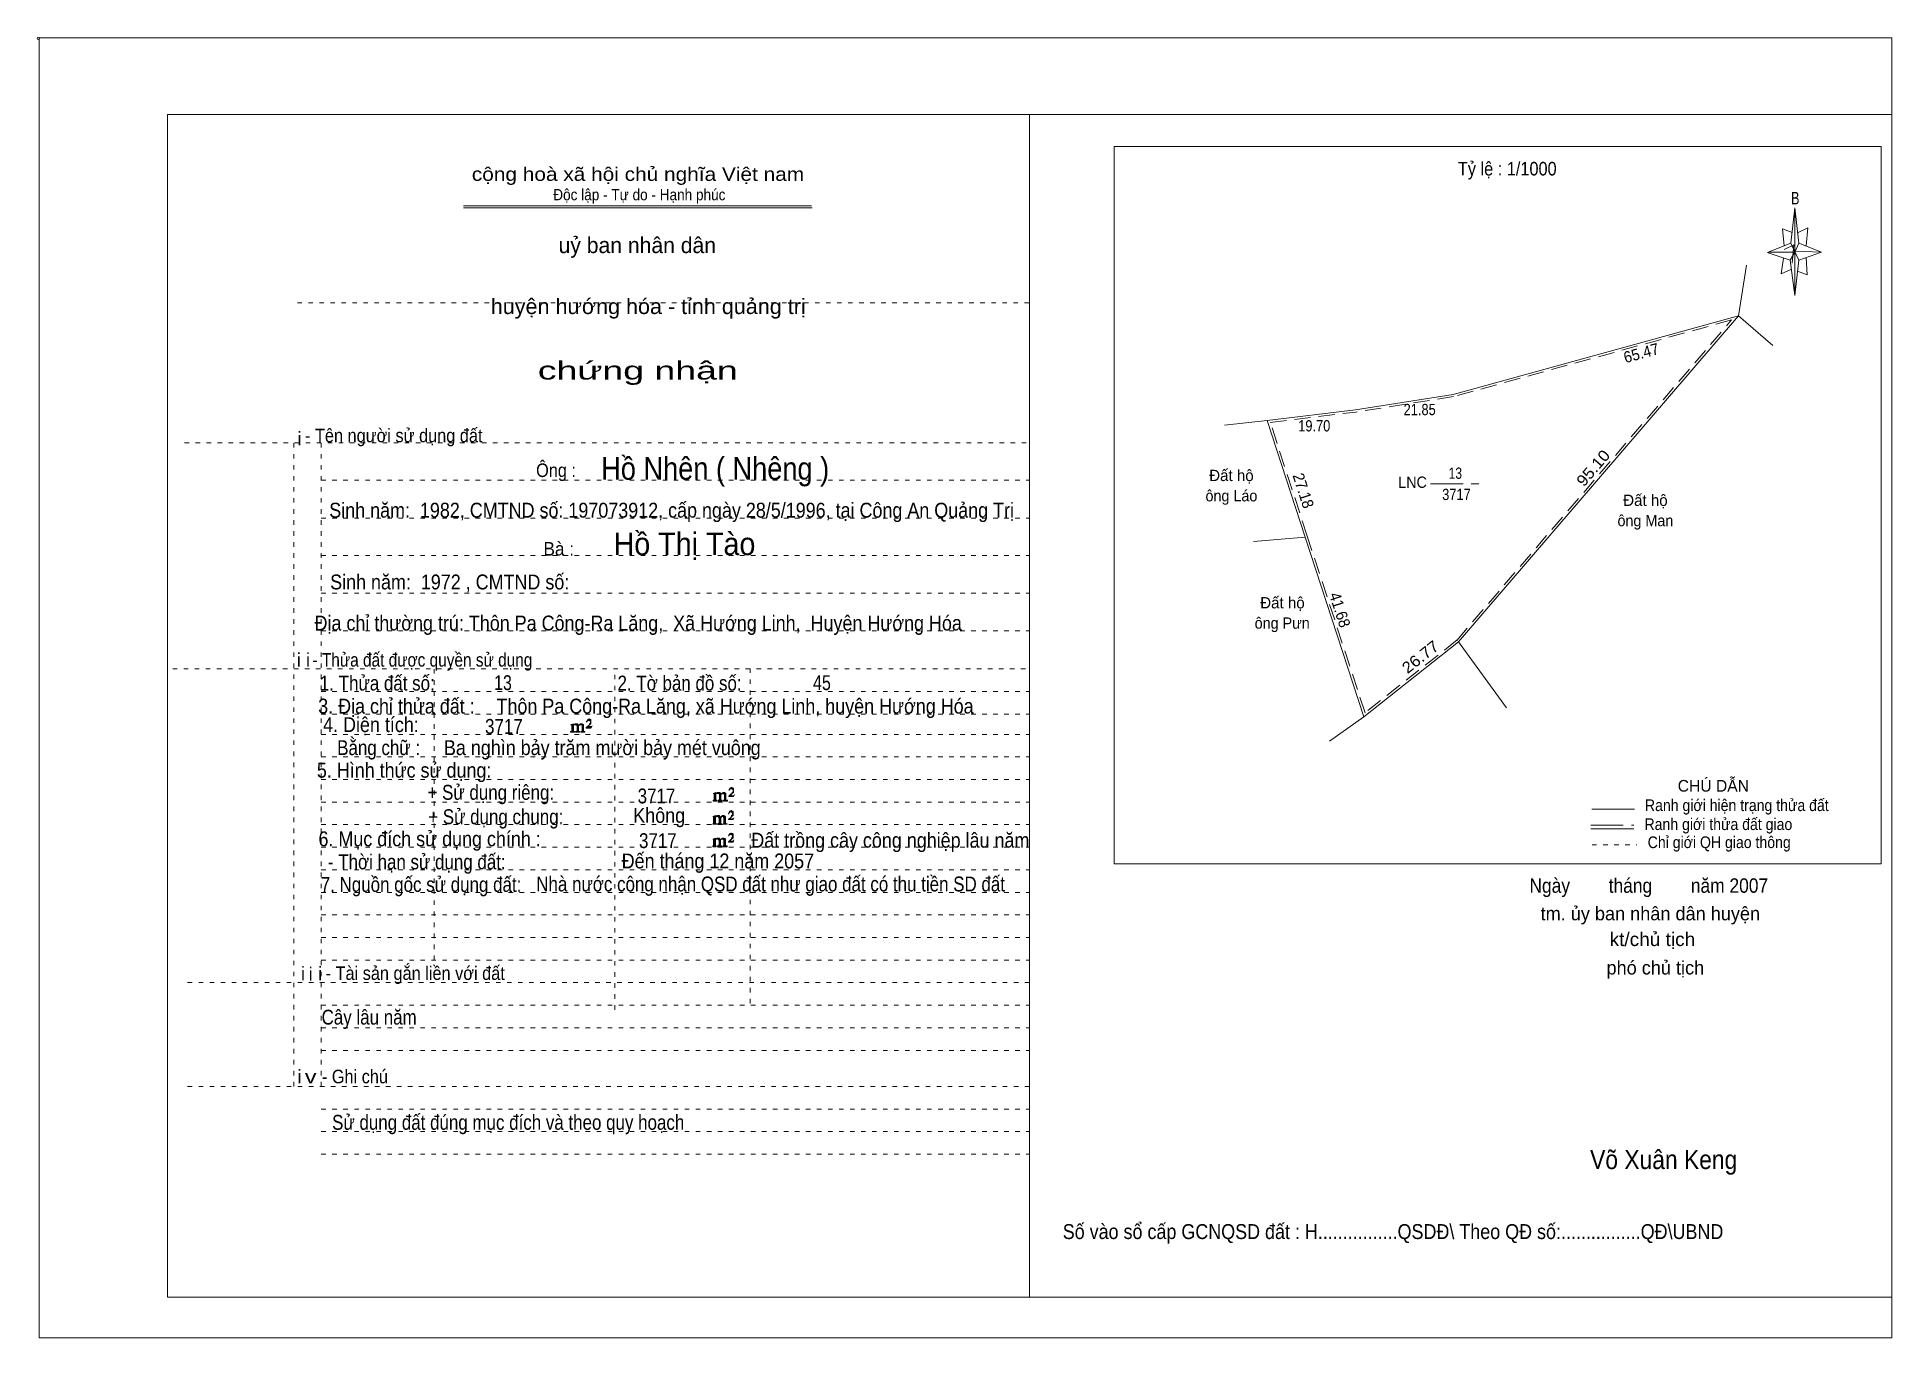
# Model space of a CAD drawing. Header units: centimetres. Extents: x -1.6 to 39.5, y -3.3 to 25.5.
import ezdxf
from ezdxf.enums import TextEntityAlignment as Align

# ---------------------------------------------------------------- set-up
doc = ezdxf.new("R2010")
doc.units = ezdxf.units.CM
doc.header["$LTSCALE"] = 0.12
for name, pattern in [('DOTTED', [1.5, 0.3, -1.2]), ('LONG_DASHED', [7.5, 6, -1.5]), ('MEDIUM_DASHED', [4.5, 3, -1.5])]:
    doc.linetypes.add(name, pattern=pattern)
for name, color, linetype, lineweight in [('1', 7, 'DOTTED', 13), ('10', 7, 'Continuous', 13), ('33', 7, 'LONG_DASHED', 13), ('4', 7, 'Continuous', 13), ('5', 7, 'Continuous', 13), ('50', 7, 'Continuous', 13)]:
    doc.layers.add(name, color=color, linetype=linetype, lineweight=lineweight)
doc.layers.add('30', color=7, linetype='Continuous')

msp = doc.modelspace()

# ---------------------------------------------------------------- hatches: boundary and pattern name
at = {"layer": '50'}
for points in [[(10.27, 10.13), (10.27, 10.12), (10.27, 10.11), (10.25, 10.11), (10.24, 10.11), (10.24, 10.1), (10.33, 10.1), (10.33, 10.11), (10.32, 10.11), (10.31, 10.11), (10.31, 10.12), (10.31, 10.13), (10.31, 10.24), (10.31, 10.25), (10.32, 10.26), (10.34, 10.26), (10.35, 10.26), (10.36, 10.26), (10.37, 10.25), (10.39, 10.22), (10.39, 10.13), (10.37, 10.12), (10.37, 10.11), (10.36, 10.11), (10.35, 10.11), (10.35, 10.1), (10.44, 10.1), (10.44, 10.11), (10.43, 10.11), (10.42, 10.11), (10.42, 10.12), (10.42, 10.13), (10.42, 10.24), (10.44, 10.26), (10.45, 10.26), (10.46, 10.26), (10.49, 10.26), (10.49, 10.25), (10.5, 10.24), (10.5, 10.22), (10.5, 10.13), (10.5, 10.12), (10.49, 10.11), (10.49, 10.11), (10.47, 10.11), (10.47, 10.1), (10.56, 10.1), (10.56, 10.11), (10.55, 10.11), (10.54, 10.11), (10.53, 10.12), (10.53, 10.13), (10.53, 10.2), (10.53, 10.25), (10.53, 10.26), (10.52, 10.27), (10.5, 10.28), (10.47, 10.28), (10.46, 10.28), (10.44, 10.27), (10.41, 10.25), (10.41, 10.26), (10.4, 10.28), (10.39, 10.28), (10.37, 10.28), (10.35, 10.28), (10.34, 10.28), (10.32, 10.26), (10.31, 10.26), (10.31, 10.25), (10.31, 10.25), (10.31, 10.26), (10.31, 10.28), (10.24, 10.26), (10.24, 10.26), (10.25, 10.26), (10.27, 10.25), (10.27, 10.24), (10.27, 10.23)], [(10.69, 10.19), (10.72, 10.24), (10.72, 10.24), (10.71, 10.22), (10.69, 10.22), (10.68, 10.22), (10.63, 10.22), (10.66, 10.26), (10.67, 10.27), (10.69, 10.28), (10.69, 10.3), (10.69, 10.32), (10.69, 10.34), (10.69, 10.35), (10.69, 10.37), (10.68, 10.38), (10.67, 10.38), (10.66, 10.39), (10.65, 10.39), (10.63, 10.38), (10.63, 10.38), (10.62, 10.37), (10.61, 10.35), (10.59, 10.33), (10.61, 10.33), (10.61, 10.35), (10.62, 10.35), (10.63, 10.36), (10.65, 10.36), (10.66, 10.36), (10.67, 10.35), (10.68, 10.35), (10.68, 10.32), (10.68, 10.3), (10.66, 10.28), (10.66, 10.26), (10.65, 10.25), (10.59, 10.2), (10.59, 10.19)], [(13.42, 8.61), (13.42, 8.6), (13.42, 8.59), (13.41, 8.59), (13.4, 8.59), (13.4, 8.57), (13.48, 8.57), (13.48, 8.59), (13.47, 8.59), (13.46, 8.59), (13.46, 8.6), (13.46, 8.61), (13.46, 8.72), (13.46, 8.73), (13.47, 8.74), (13.5, 8.74), (13.51, 8.74), (13.52, 8.74), (13.53, 8.73), (13.54, 8.69), (13.54, 8.61), (13.53, 8.6), (13.53, 8.59), (13.52, 8.59), (13.51, 8.59), (13.51, 8.57), (13.6, 8.57), (13.6, 8.59), (13.58, 8.59), (13.57, 8.59), (13.57, 8.6), (13.57, 8.61), (13.57, 8.72), (13.6, 8.74), (13.61, 8.74), (13.62, 8.74), (13.64, 8.74), (13.64, 8.73), (13.65, 8.72), (13.65, 8.69), (13.65, 8.61), (13.65, 8.6), (13.64, 8.59), (13.64, 8.59), (13.63, 8.59), (13.63, 8.57), (13.72, 8.57), (13.72, 8.59), (13.7, 8.59), (13.69, 8.59), (13.68, 8.6), (13.68, 8.61), (13.68, 8.68), (13.68, 8.73), (13.68, 8.74), (13.67, 8.75), (13.65, 8.76), (13.63, 8.76), (13.62, 8.76), (13.6, 8.75), (13.56, 8.73), (13.56, 8.74), (13.55, 8.76), (13.54, 8.76), (13.53, 8.76), (13.51, 8.76), (13.5, 8.76), (13.47, 8.74), (13.46, 8.74), (13.46, 8.73), (13.46, 8.73), (13.46, 8.74), (13.46, 8.76), (13.4, 8.74), (13.4, 8.74), (13.41, 8.74), (13.42, 8.73), (13.42, 8.72), (13.42, 8.71)], [(13.85, 8.67), (13.87, 8.72), (13.87, 8.72), (13.86, 8.69), (13.85, 8.69), (13.84, 8.69), (13.78, 8.69), (13.82, 8.74), (13.83, 8.75), (13.85, 8.76), (13.85, 8.78), (13.85, 8.79), (13.85, 8.82), (13.85, 8.83), (13.85, 8.85), (13.84, 8.86), (13.83, 8.86), (13.82, 8.87), (13.8, 8.87), (13.78, 8.86), (13.78, 8.86), (13.77, 8.85), (13.76, 8.83), (13.75, 8.81), (13.76, 8.81), (13.76, 8.83), (13.77, 8.83), (13.78, 8.84), (13.8, 8.84), (13.82, 8.84), (13.83, 8.83), (13.84, 8.83), (13.84, 8.79), (13.84, 8.78), (13.82, 8.76), (13.82, 8.74), (13.8, 8.73), (13.75, 8.68), (13.75, 8.67)], [(13.41, 8.09), (13.41, 8.08), (13.41, 8.07), (13.4, 8.07), (13.39, 8.07), (13.39, 8.06), (13.48, 8.06), (13.48, 8.07), (13.47, 8.07), (13.45, 8.07), (13.45, 8.08), (13.45, 8.09), (13.45, 8.2), (13.45, 8.21), (13.47, 8.23), (13.49, 8.23), (13.5, 8.23), (13.51, 8.23), (13.52, 8.21), (13.53, 8.18), (13.53, 8.09), (13.52, 8.08), (13.52, 8.07), (13.51, 8.07), (13.5, 8.07), (13.5, 8.06), (13.59, 8.06), (13.59, 8.07), (13.58, 8.07), (13.57, 8.07), (13.57, 8.08), (13.57, 8.09), (13.57, 8.2), (13.59, 8.23), (13.6, 8.23), (13.61, 8.23), (13.63, 8.23), (13.63, 8.21), (13.64, 8.2), (13.64, 8.18), (13.64, 8.09), (13.64, 8.08), (13.63, 8.07), (13.63, 8.07), (13.62, 8.07), (13.62, 8.06), (13.71, 8.06), (13.71, 8.07), (13.7, 8.07), (13.69, 8.07), (13.67, 8.08), (13.67, 8.09), (13.67, 8.17), (13.67, 8.21), (13.67, 8.23), (13.66, 8.24), (13.64, 8.25), (13.62, 8.25), (13.61, 8.25), (13.59, 8.24), (13.55, 8.21), (13.55, 8.23), (13.54, 8.25), (13.53, 8.25), (13.52, 8.25), (13.5, 8.25), (13.49, 8.25), (13.47, 8.23), (13.45, 8.23), (13.45, 8.21), (13.45, 8.21), (13.45, 8.23), (13.45, 8.25), (13.39, 8.23), (13.39, 8.23), (13.4, 8.23), (13.41, 8.21), (13.41, 8.2), (13.41, 8.19)], [(13.84, 8.16), (13.86, 8.2), (13.86, 8.2), (13.85, 8.18), (13.84, 8.18), (13.83, 8.18), (13.77, 8.18), (13.81, 8.23), (13.82, 8.24), (13.84, 8.25), (13.84, 8.27), (13.84, 8.28), (13.84, 8.3), (13.84, 8.31), (13.84, 8.34), (13.83, 8.35), (13.82, 8.35), (13.81, 8.36), (13.8, 8.36), (13.77, 8.35), (13.77, 8.35), (13.76, 8.34), (13.75, 8.31), (13.74, 8.29), (13.75, 8.29), (13.75, 8.31), (13.76, 8.31), (13.77, 8.33), (13.8, 8.33), (13.81, 8.33), (13.82, 8.31), (13.83, 8.31), (13.83, 8.28), (13.83, 8.27), (13.81, 8.25), (13.81, 8.23), (13.8, 8.21), (13.74, 8.17), (13.74, 8.16)], [(13.84, 7.66), (13.86, 7.71), (13.86, 7.71), (13.85, 7.68), (13.84, 7.68), (13.83, 7.68), (13.77, 7.68), (13.81, 7.73), (13.82, 7.74), (13.84, 7.75), (13.84, 7.77), (13.84, 7.78), (13.84, 7.81), (13.84, 7.82), (13.84, 7.84), (13.83, 7.85), (13.82, 7.85), (13.81, 7.86), (13.79, 7.86), (13.77, 7.85), (13.77, 7.85), (13.76, 7.84), (13.75, 7.82), (13.74, 7.8), (13.75, 7.8), (13.75, 7.82), (13.76, 7.82), (13.77, 7.83), (13.79, 7.83), (13.81, 7.83), (13.82, 7.82), (13.83, 7.82), (13.83, 7.78), (13.83, 7.77), (13.81, 7.75), (13.81, 7.73), (13.79, 7.72), (13.74, 7.67), (13.74, 7.66)], [(13.41, 7.6), (13.41, 7.59), (13.41, 7.58), (13.4, 7.58), (13.39, 7.58), (13.39, 7.56), (13.47, 7.56), (13.47, 7.58), (13.46, 7.58), (13.45, 7.58), (13.45, 7.59), (13.45, 7.6), (13.45, 7.71), (13.45, 7.72), (13.46, 7.73), (13.49, 7.73), (13.5, 7.73), (13.51, 7.73), (13.52, 7.72), (13.53, 7.68), (13.53, 7.6), (13.52, 7.59), (13.52, 7.58), (13.51, 7.58), (13.5, 7.58), (13.5, 7.56), (13.59, 7.56), (13.59, 7.58), (13.57, 7.58), (13.56, 7.58), (13.56, 7.59), (13.56, 7.6), (13.56, 7.71), (13.59, 7.73), (13.6, 7.73), (13.61, 7.73), (13.63, 7.73), (13.63, 7.72), (13.64, 7.71), (13.64, 7.68), (13.64, 7.6), (13.64, 7.59), (13.63, 7.58), (13.63, 7.58), (13.62, 7.58), (13.62, 7.56), (13.71, 7.56), (13.71, 7.58), (13.69, 7.58), (13.68, 7.58), (13.67, 7.59), (13.67, 7.6), (13.67, 7.67), (13.67, 7.72), (13.67, 7.73), (13.66, 7.74), (13.64, 7.75), (13.62, 7.75), (13.61, 7.75), (13.59, 7.74), (13.55, 7.72), (13.55, 7.73), (13.54, 7.75), (13.53, 7.75), (13.52, 7.75), (13.5, 7.75), (13.49, 7.75), (13.46, 7.73), (13.45, 7.73), (13.45, 7.72), (13.45, 7.72), (13.45, 7.73), (13.45, 7.75), (13.39, 7.73), (13.39, 7.73), (13.4, 7.73), (13.41, 7.72), (13.41, 7.71), (13.41, 7.7)]]:
    msp.add_hatch(color=256, dxfattribs=at).paths.add_polyline_path(points)

# ---------------------------------------------------------------- linework, layer by layer
at = {"layer": '1', "linetype": 'Continuous'}
for p, q in [((1.31, -2.42), (1.31, 23.78)), ((1.31, 23.78), (39.51, 23.78)), ((20.41, -2.42), (20.41, 23.78)), ((39.51, -2.42), (39.51, 23.78)), ((7.87, 21.76), (15.58, 21.76)), ((7.87, 21.71), (15.59, 21.71)), ((37.26, 20.55), (36.75, 20.72)), ((1.31, -2.42), (39.51, -2.42))]:
    msp.add_line(p, q, dxfattribs=at)
at = {"layer": '1'}
for p, q in [((4.19, 19.61), (20.41, 19.61)), ((1.69, 16.51), (20.41, 16.51)), ((4.11, 2.25), (4.11, 16.51)), ((4.72, 2.25), (4.72, 16.51)), ((4.72, 15.68), (20.41, 15.68)), ((4.72, 14.84), (20.41, 14.84)), ((4.72, 14.01), (20.41, 14.01)), ((4.72, 13.18), (20.41, 13.18)), ((4.72, 12.34), (20.41, 12.34)), ((1.43, 11.5), (20.41, 11.5)), ((7.22, 5.05), (7.22, 11.5)), ((11.22, 3.95), (11.22, 11.5)), ((14.22, 4.09), (14.22, 11.5)), ((4.72, 11), (20.41, 11)), ((4.72, 10.5), (20.41, 10.5)), ((4.72, 10.05), (20.41, 10.05)), ((4.72, 9.55), (20.41, 9.55)), ((4.72, 9.05), (20.41, 9.05)), ((4.72, 8.55), (20.41, 8.55)), ((4.72, 8.05), (20.41, 8.05)), ((4.72, 7.55), (20.41, 7.55)), ((4.72, 7.05), (20.41, 7.05)), ((4.72, 6.55), (20.41, 6.55)), ((4.72, 6.05), (20.41, 6.05)), ((4.72, 5.55), (20.41, 5.55)), ((4.72, 5.05), (20.41, 5.05)), ((1.76, 4.55), (20.41, 4.55)), ((4.72, 4.05), (20.41, 4.05)), ((4.72, 3.55), (20.41, 3.55)), ((4.72, 3.05), (20.41, 3.05)), ((1.76, 2.25), (20.41, 2.25)), ((4.72, 1.75), (20.41, 1.75)), ((4.72, 1.25), (20.41, 1.25)), ((4.72, 0.75), (20.41, 0.75))]:
    msp.add_line(p, q, dxfattribs=at)
at = {"layer": '1', "linetype": 'Continuous'}
msp.add_lwpolyline([(-1.53, -3.32), (39.51, -3.32), (39.51, 25.48), (-1.53, 25.48)], close=True, dxfattribs=at)
msp.add_lwpolyline([(37.27, 20.35), (37.06, 20.25), (37.11, 20.6)], dxfattribs=at)
at = {"layer": '10'}
for p, q in [((36.29, 20.44), (36.11, 19.32)), ((29.91, 12.1), (36.11, 19.32)), ((36.11, 19.32), (36.87, 18.66)), ((26.51, 14.42), (25.67, 17)), ((25.37, 14.32), (26.51, 14.42)), ((27.81, 10.44), (26.51, 14.42)), ((27.81, 10.44), (27.05, 9.9))]:
    msp.add_line(p, q, dxfattribs=at)
at = {"layer": '10', "linetype": 'MEDIUM_DASHED'}
msp.add_line((29.87, 12.13), (35.96, 19.23), dxfattribs=at)
at = {"layer": '10'}
for points in [[(36.11, 19.32), (29.79, 17.58), (27.63, 17.24)], [(24.73, 16.9), (25.67, 17), (27.63, 17.24)], [(30.97, 10.64), (29.91, 12.1), (27.81, 10.44)]]:
    msp.add_lwpolyline(points, dxfattribs=at)
at = {"layer": '10', "linetype": 'MEDIUM_DASHED'}
for points in [[(35.96, 19.23), (29.8, 17.53), (27.64, 17.19)], [(29.88, 12.14), (27.84, 10.53), (26.56, 14.44), (25.74, 16.96), (27.64, 17.19)]]:
    msp.add_lwpolyline(points, dxfattribs=at)
at = {"layer": '33'}
msp.add_line((29.29, 15.6), (30.36, 15.6), dxfattribs=at)
at = {"layer": '4'}
for p, q in [((32.86, 8.39), (33.81, 8.39)), ((32.84, 7.96), (33.79, 7.96))]:
    msp.add_line(p, q, dxfattribs=at)
at = {"layer": '4', "linetype": 'LONG_DASHED'}
msp.add_line((32.84, 8.04), (33.79, 8.04), dxfattribs=at)
at = {"layer": '4', "linetype": 'DOTTED'}
msp.add_line((32.87, 7.6), (33.86, 7.6), dxfattribs=at)
at = {"layer": '4'}
msp.add_lwpolyline([(22.28, 23.07), (39.27, 23.07), (39.27, 7.18), (22.28, 7.18)], close=True, dxfattribs=at)
msp.add_circle((-1.55, 25.47), 0.025, dxfattribs=at)
at = {"layer": '5'}
for p, q in [((37.27, 20.93), (37.36, 21.71)), ((37.45, 20.55), (37.36, 19.77)), ((37.45, 20.93), (37.95, 20.73)), ((37.61, 20.61), (37.63, 20.23)), ((37.63, 20.23), (37.42, 20.31))]:
    msp.add_line(p, q, dxfattribs=at)
for points in [[(37.36, 21.71), (37.45, 20.93), (37.36, 20.73)], [(37.36, 20.73), (36.77, 20.73), (37.27, 20.93), (37.45, 20.55), (37.95, 20.73), (37.36, 20.75)], [(37.36, 20.73), (37.36, 19.77), (37.26, 20.55)]]:
    msp.add_lwpolyline(points, close=True, dxfattribs=at)
for points in [[(37.3, 21.17), (37.09, 21.25), (37.12, 20.87)], [(37.43, 21.17), (37.65, 21.27), (37.61, 20.87)], [(37.36, 20.73), (37.27, 20.93), (36.77, 20.73)], [(37.12, 20.79), (37.34, 20.89), (37.3, 20.49)], [(37.36, 20.73), (37.45, 20.55), (37.95, 20.73)]]:
    msp.add_lwpolyline(points, dxfattribs=at)
at = {"layer": '50'}
for points in [[(10.27, 10.13), (10.27, 10.12), (10.27, 10.11), (10.25, 10.11), (10.24, 10.11), (10.24, 10.1), (10.33, 10.1), (10.33, 10.11), (10.32, 10.11), (10.31, 10.11), (10.31, 10.12), (10.31, 10.13), (10.31, 10.24), (10.31, 10.25), (10.32, 10.26), (10.34, 10.26), (10.35, 10.26), (10.36, 10.26), (10.37, 10.25), (10.39, 10.22), (10.39, 10.13), (10.37, 10.12), (10.37, 10.11), (10.36, 10.11), (10.35, 10.11), (10.35, 10.1), (10.44, 10.1), (10.44, 10.11), (10.43, 10.11), (10.42, 10.11), (10.42, 10.12), (10.42, 10.13), (10.42, 10.24), (10.44, 10.26), (10.45, 10.26), (10.46, 10.26), (10.49, 10.26), (10.49, 10.25), (10.5, 10.24), (10.5, 10.22), (10.5, 10.13), (10.5, 10.12), (10.49, 10.11), (10.49, 10.11), (10.47, 10.11), (10.47, 10.1), (10.56, 10.1), (10.56, 10.11), (10.55, 10.11), (10.54, 10.11), (10.53, 10.12), (10.53, 10.13), (10.53, 10.2), (10.53, 10.25), (10.53, 10.26), (10.52, 10.27), (10.5, 10.28), (10.47, 10.28), (10.46, 10.28), (10.44, 10.27), (10.41, 10.25), (10.41, 10.26), (10.4, 10.28), (10.39, 10.28), (10.37, 10.28), (10.35, 10.28), (10.34, 10.28), (10.32, 10.26), (10.31, 10.26), (10.31, 10.25), (10.31, 10.25), (10.31, 10.26), (10.31, 10.28), (10.24, 10.26), (10.24, 10.26), (10.25, 10.26), (10.27, 10.25), (10.27, 10.24), (10.27, 10.23)], [(10.69, 10.19), (10.72, 10.24), (10.72, 10.24), (10.71, 10.22), (10.69, 10.22), (10.68, 10.22), (10.63, 10.22), (10.66, 10.26), (10.67, 10.27), (10.69, 10.28), (10.69, 10.3), (10.69, 10.32), (10.69, 10.34), (10.69, 10.35), (10.69, 10.37), (10.68, 10.38), (10.67, 10.38), (10.66, 10.39), (10.65, 10.39), (10.63, 10.38), (10.63, 10.38), (10.62, 10.37), (10.61, 10.35), (10.59, 10.33), (10.61, 10.33), (10.61, 10.35), (10.62, 10.35), (10.63, 10.36), (10.65, 10.36), (10.66, 10.36), (10.67, 10.35), (10.68, 10.35), (10.68, 10.32), (10.68, 10.3), (10.66, 10.28), (10.66, 10.26), (10.65, 10.25), (10.59, 10.2), (10.59, 10.19)], [(13.42, 8.61), (13.42, 8.6), (13.42, 8.59), (13.41, 8.59), (13.4, 8.59), (13.4, 8.57), (13.48, 8.57), (13.48, 8.59), (13.47, 8.59), (13.46, 8.59), (13.46, 8.6), (13.46, 8.61), (13.46, 8.72), (13.46, 8.73), (13.47, 8.74), (13.5, 8.74), (13.51, 8.74), (13.52, 8.74), (13.53, 8.73), (13.54, 8.69), (13.54, 8.61), (13.53, 8.6), (13.53, 8.59), (13.52, 8.59), (13.51, 8.59), (13.51, 8.57), (13.6, 8.57), (13.6, 8.59), (13.58, 8.59), (13.57, 8.59), (13.57, 8.6), (13.57, 8.61), (13.57, 8.72), (13.6, 8.74), (13.61, 8.74), (13.62, 8.74), (13.64, 8.74), (13.64, 8.73), (13.65, 8.72), (13.65, 8.69), (13.65, 8.61), (13.65, 8.6), (13.64, 8.59), (13.64, 8.59), (13.63, 8.59), (13.63, 8.57), (13.72, 8.57), (13.72, 8.59), (13.7, 8.59), (13.69, 8.59), (13.68, 8.6), (13.68, 8.61), (13.68, 8.68), (13.68, 8.73), (13.68, 8.74), (13.67, 8.75), (13.65, 8.76), (13.63, 8.76), (13.62, 8.76), (13.6, 8.75), (13.56, 8.73), (13.56, 8.74), (13.55, 8.76), (13.54, 8.76), (13.53, 8.76), (13.51, 8.76), (13.5, 8.76), (13.47, 8.74), (13.46, 8.74), (13.46, 8.73), (13.46, 8.73), (13.46, 8.74), (13.46, 8.76), (13.4, 8.74), (13.4, 8.74), (13.41, 8.74), (13.42, 8.73), (13.42, 8.72), (13.42, 8.71)], [(13.85, 8.67), (13.87, 8.72), (13.87, 8.72), (13.86, 8.69), (13.85, 8.69), (13.84, 8.69), (13.78, 8.69), (13.82, 8.74), (13.83, 8.75), (13.85, 8.76), (13.85, 8.78), (13.85, 8.79), (13.85, 8.82), (13.85, 8.83), (13.85, 8.85), (13.84, 8.86), (13.83, 8.86), (13.82, 8.87), (13.8, 8.87), (13.78, 8.86), (13.78, 8.86), (13.77, 8.85), (13.76, 8.83), (13.75, 8.81), (13.76, 8.81), (13.76, 8.83), (13.77, 8.83), (13.78, 8.84), (13.8, 8.84), (13.82, 8.84), (13.83, 8.83), (13.84, 8.83), (13.84, 8.79), (13.84, 8.78), (13.82, 8.76), (13.82, 8.74), (13.8, 8.73), (13.75, 8.68), (13.75, 8.67)], [(13.41, 8.09), (13.41, 8.08), (13.41, 8.07), (13.4, 8.07), (13.39, 8.07), (13.39, 8.06), (13.48, 8.06), (13.48, 8.07), (13.47, 8.07), (13.45, 8.07), (13.45, 8.08), (13.45, 8.09), (13.45, 8.2), (13.45, 8.21), (13.47, 8.23), (13.49, 8.23), (13.5, 8.23), (13.51, 8.23), (13.52, 8.21), (13.53, 8.18), (13.53, 8.09), (13.52, 8.08), (13.52, 8.07), (13.51, 8.07), (13.5, 8.07), (13.5, 8.06), (13.59, 8.06), (13.59, 8.07), (13.58, 8.07), (13.57, 8.07), (13.57, 8.08), (13.57, 8.09), (13.57, 8.2), (13.59, 8.23), (13.6, 8.23), (13.61, 8.23), (13.63, 8.23), (13.63, 8.21), (13.64, 8.2), (13.64, 8.18), (13.64, 8.09), (13.64, 8.08), (13.63, 8.07), (13.63, 8.07), (13.62, 8.07), (13.62, 8.06), (13.71, 8.06), (13.71, 8.07), (13.7, 8.07), (13.69, 8.07), (13.67, 8.08), (13.67, 8.09), (13.67, 8.17), (13.67, 8.21), (13.67, 8.23), (13.66, 8.24), (13.64, 8.25), (13.62, 8.25), (13.61, 8.25), (13.59, 8.24), (13.55, 8.21), (13.55, 8.23), (13.54, 8.25), (13.53, 8.25), (13.52, 8.25), (13.5, 8.25), (13.49, 8.25), (13.47, 8.23), (13.45, 8.23), (13.45, 8.21), (13.45, 8.21), (13.45, 8.23), (13.45, 8.25), (13.39, 8.23), (13.39, 8.23), (13.4, 8.23), (13.41, 8.21), (13.41, 8.2), (13.41, 8.19)], [(13.84, 8.16), (13.86, 8.2), (13.86, 8.2), (13.85, 8.18), (13.84, 8.18), (13.83, 8.18), (13.77, 8.18), (13.81, 8.23), (13.82, 8.24), (13.84, 8.25), (13.84, 8.27), (13.84, 8.28), (13.84, 8.3), (13.84, 8.31), (13.84, 8.34), (13.83, 8.35), (13.82, 8.35), (13.81, 8.36), (13.8, 8.36), (13.77, 8.35), (13.77, 8.35), (13.76, 8.34), (13.75, 8.31), (13.74, 8.29), (13.75, 8.29), (13.75, 8.31), (13.76, 8.31), (13.77, 8.33), (13.8, 8.33), (13.81, 8.33), (13.82, 8.31), (13.83, 8.31), (13.83, 8.28), (13.83, 8.27), (13.81, 8.25), (13.81, 8.23), (13.8, 8.21), (13.74, 8.17), (13.74, 8.16)], [(13.84, 7.66), (13.86, 7.71), (13.86, 7.71), (13.85, 7.68), (13.84, 7.68), (13.83, 7.68), (13.77, 7.68), (13.81, 7.73), (13.82, 7.74), (13.84, 7.75), (13.84, 7.77), (13.84, 7.78), (13.84, 7.81), (13.84, 7.82), (13.84, 7.84), (13.83, 7.85), (13.82, 7.85), (13.81, 7.86), (13.79, 7.86), (13.77, 7.85), (13.77, 7.85), (13.76, 7.84), (13.75, 7.82), (13.74, 7.8), (13.75, 7.8), (13.75, 7.82), (13.76, 7.82), (13.77, 7.83), (13.79, 7.83), (13.81, 7.83), (13.82, 7.82), (13.83, 7.82), (13.83, 7.78), (13.83, 7.77), (13.81, 7.75), (13.81, 7.73), (13.79, 7.72), (13.74, 7.67), (13.74, 7.66)], [(13.41, 7.6), (13.41, 7.59), (13.41, 7.58), (13.4, 7.58), (13.39, 7.58), (13.39, 7.56), (13.47, 7.56), (13.47, 7.58), (13.46, 7.58), (13.45, 7.58), (13.45, 7.59), (13.45, 7.6), (13.45, 7.71), (13.45, 7.72), (13.46, 7.73), (13.49, 7.73), (13.5, 7.73), (13.51, 7.73), (13.52, 7.72), (13.53, 7.68), (13.53, 7.6), (13.52, 7.59), (13.52, 7.58), (13.51, 7.58), (13.5, 7.58), (13.5, 7.56), (13.59, 7.56), (13.59, 7.58), (13.57, 7.58), (13.56, 7.58), (13.56, 7.59), (13.56, 7.6), (13.56, 7.71), (13.59, 7.73), (13.6, 7.73), (13.61, 7.73), (13.63, 7.73), (13.63, 7.72), (13.64, 7.71), (13.64, 7.68), (13.64, 7.6), (13.64, 7.59), (13.63, 7.58), (13.63, 7.58), (13.62, 7.58), (13.62, 7.56), (13.71, 7.56), (13.71, 7.58), (13.69, 7.58), (13.68, 7.58), (13.67, 7.59), (13.67, 7.6), (13.67, 7.67), (13.67, 7.72), (13.67, 7.73), (13.66, 7.74), (13.64, 7.75), (13.62, 7.75), (13.61, 7.75), (13.59, 7.74), (13.55, 7.72), (13.55, 7.73), (13.54, 7.75), (13.53, 7.75), (13.52, 7.75), (13.5, 7.75), (13.49, 7.75), (13.46, 7.73), (13.45, 7.73), (13.45, 7.72), (13.45, 7.72), (13.45, 7.73), (13.45, 7.75), (13.39, 7.73), (13.39, 7.73), (13.4, 7.73), (13.41, 7.72), (13.41, 7.71), (13.41, 7.7)]]:
    msp.add_lwpolyline(points, close=True, dxfattribs=at)

# ---------------------------------------------------------------- texts
at = {"layer": '1'}
for s, height, width, p in [('cộng hoà xã hội chủ nghĩa Việt nam', 0.3, 1.15, (11.735, 22.31)), ('Độc lập - Tự do - Hạnh phúc', 0.25, 0.9, (11.765, 21.88)), ('chứng nhận', 0.4, 1.55, (11.73, 17.91)), ('- Tên người sử dụng đất', 0.3, 0.9, (6.325, 16.52)), ('- Thửa đất được quyền sử dụng', 0.3, 0.85, (6.96, 11.55)), ('- Tài sản gắn liền với đất ', 0.3, 0.9, (6.85, 4.61)), ('v', 0.3, 1.3, (4.485, 2.32)), ('- Ghi chú', 0.3, 0.9, (5.465, 2.32))]:
    msp.add_text(s, height=height, dxfattribs=dict(at, width=width)).set_placement(p, align=Align.CENTER)
for s, height, p in [('uỷ ban nhân dân', 0.35, (11.72, 20.71)), ('i', 0.3, (4.235, 16.45)), ('i', 0.3, (4.225, 11.55)), ('i', 0.3, (4.425, 11.55)), ('i', 0.3, (4.315, 4.6)), ('i', 0.3, (4.485, 4.59)), ('i', 0.3, (4.695, 4.6)), ('i', 0.3, (4.235, 2.32))]:
    msp.add_text(s, height=height, dxfattribs=at).set_placement(p, align=Align.CENTER)
at = {"layer": '10'}
for s, height, width, p in [('Tỷ lệ : 1/1000', 0.3, 0.9, (30.99, 22.43)), ('Hồ Nhên ( Nhêng )', 0.5, 0.9, (13.445, 15.69)), ('ông Láo', 0.25, 0.95, (24.88, 15.21)), ('ông Man', 0.25, 0.95, (34.05, 14.66)), ('Hồ Thị Tào', 0.5, 0.95, (12.765, 14.02)), ('ông Pưn', 0.25, 0.95, (26.005, 12.39)), ('Võ Xuân Keng', 0.42, 0.9, (34.455, 0.42))]:
    msp.add_text(s, height=height, dxfattribs=dict(at, width=width)).set_placement(p, align=Align.CENTER)
for p in [(24.88, 15.66), (34.05, 15.11), (26.01, 12.84)]:
    msp.add_text('Đất hộ', height=0.25, dxfattribs=at).set_placement(p, align=Align.CENTER)
at = {"layer": '30'}
for s, rotation, width, p in [('65.47', 15.475, 0.95, (33.992, 18.376)), ('95.10', 49.303, 1.1, (32.988, 15.868)), ('27.18', 287.982, 0.95, (26.354, 15.409)), ('41.68', 287.97, 0.95, (27.164, 12.769)), ('26.77', 38.356, 1.1, (29.142, 11.667))]:
    msp.add_text(s, height=0.25, rotation=rotation, dxfattribs=dict(at, width=width)).set_placement(p, align=Align.CENTER)
at = {"layer": '30', "width": 0.85}
for s, p in [('21.85', (29.05, 17.12)), ('19.70', (26.715, 16.76))]:
    msp.add_text(s, height=0.25, dxfattribs=at).set_placement(p, align=Align.CENTER)
at = {"layer": '33', "width": 0.95}
msp.add_text('LNC', height=0.25, dxfattribs=at).set_placement((29.21, 15.51), align=Align.RIGHT)
at = {"layer": '33'}
for s, width, p in [('13', 0.8, (29.84, 15.71)), ('3717', 0.85, (29.865, 15.24))]:
    msp.add_text(s, height=0.25, dxfattribs=dict(at, width=width)).set_placement(p, align=Align.CENTER)
at = {"layer": '4'}
msp.add_text('CHÚ DẪN', height=0.2591, dxfattribs=at).set_placement((35.555, 8.78), align=Align.CENTER)
at = {"layer": '4', "width": 0.9}
for s, p in [('Ranh giới hiện trạng thửa đất', (36.075, 8.35)), ('Ranh giới thửa đất giao ', (35.71, 7.93)), ('Chỉ giới QH giao thông', (35.685, 7.53))]:
    msp.add_text(s, height=0.2591, dxfattribs=at).set_placement(p, align=Align.CENTER)
at = {"layer": '5', "width": 0.75}
msp.add_text('B', height=0.276, dxfattribs=at).set_placement((37.37, 21.79), align=Align.CENTER)
at = {"layer": '50'}
for s, height, width, p in [('  huyện hướng hóa - tỉnh quảng trị', 0.34, 1.05, (11.83, 19.36)), ('Ông :', 0.3, 0.9, (9.92, 15.75)), ('Sinh năm:  1982, CMTND số: 197073912, cấp ngày 28/5/1996, tại Công An Quảng Trị', 0.33, 0.9, (12.48, 14.85)), ('Bà :', 0.3, 0.95, (9.98, 14.01)), ('Sinh năm:  1972 , CMTND số: ', 0.33, 0.9, (7.62, 13.26)), ('Địa chỉ thường trú: Thôn Pa Công-Ra Lăng,  Xã Hướng Linh,  Huyện Hướng Hóa', 0.33, 0.9, (11.74, 12.35)), ('1. Thửa đất số:  ', 0.33, 0.85, (6.065, 11.02)), ('13', 0.33, 0.8, (8.745, 11.03)), ('2. Tờ bản đồ số:  ', 0.33, 0.85, (12.76, 11.02)), ('45', 0.33, 0.8, (15.81, 11.03)), ('3. Địa chỉ thửa đất : ', 0.33, 0.9, (6.44, 10.51)), ('Thôn Pa Công-Ra Lăng, xã Hướng Linh, huyện Hướng Hóa', 0.33, 0.9, (13.885, 10.51)), ('4. Diện tích: ', 0.33, 0.9, (5.875, 10.1)), ('3717', 0.33, 0.85, (8.765, 10.06)), ('Bằng chữ :', 0.33, 0.85, (5.99, 9.59)), ('Ba nghìn bảy trăm mười bảy mét vuông', 0.33, 0.9, (10.945, 9.59)), ('5. Hình thức sử dụng:', 0.33, 0.9, (6.555, 9.09)), ('+ Sử dụng riêng:', 0.33, 0.85, (8.475, 8.6)), ('3717', 0.33, 0.85, (12.145, 8.52)), ('+ Sử dụng chung:', 0.33, 0.85, (8.585, 8.06)), ('Không', 0.33, 0.9, (12.205, 8.09)), ('6. Mục đích sử dụng chính :', 0.33, 0.9, (7.12, 7.57)), ('3717', 0.33, 0.85, (12.175, 7.53)), ('Đất trồng cây công nghiệp lâu năm', 0.33, 0.9, (17.325, 7.54)), ('- Thời hạn sử dụng đất:', 0.33, 0.85, (6.835, 7.06)), ('Đến tháng 12 năm 2057', 0.33, 0.9, (13.505, 7.08)), ('7. Nguồn gốc sử dụng đất:', 0.33, 0.85, (6.93, 6.56)), ('Nhà nước công nhận QSD đất như giao đất có thu tiền SD đất ', 0.33, 0.85, (14.725, 6.57)), ('Ngày        tháng        năm 2007', 0.32, 0.9, (34.125, 6.54)), ('kt/chủ tịch', 0.3, 1.05, (34.205, 5.36)), ('Cây lâu năm', 0.33, 0.85, (5.78, 3.62)), ('Sử dụng đất đúng mục đích và theo quy hoạch', 0.33, 0.85, (8.86, 1.29)), ('Số vào sổ cấp GCNQSD đất : H................QSDĐ\\ Theo QĐ số:................QĐ\\UBND', 0.33, 0.9, (28.46, -1.13))]:
    msp.add_text(s, height=height, dxfattribs=dict(at, width=width)).set_placement(p, align=Align.CENTER)
for s, p in [('tm. ủy ban nhân dân huyện ', (34.215, 5.93)), ('phó chủ tịch', (34.27, 4.73))]:
    msp.add_text(s, height=0.3, dxfattribs=at).set_placement(p, align=Align.CENTER)

doc.saveas('drawing.dxf')
